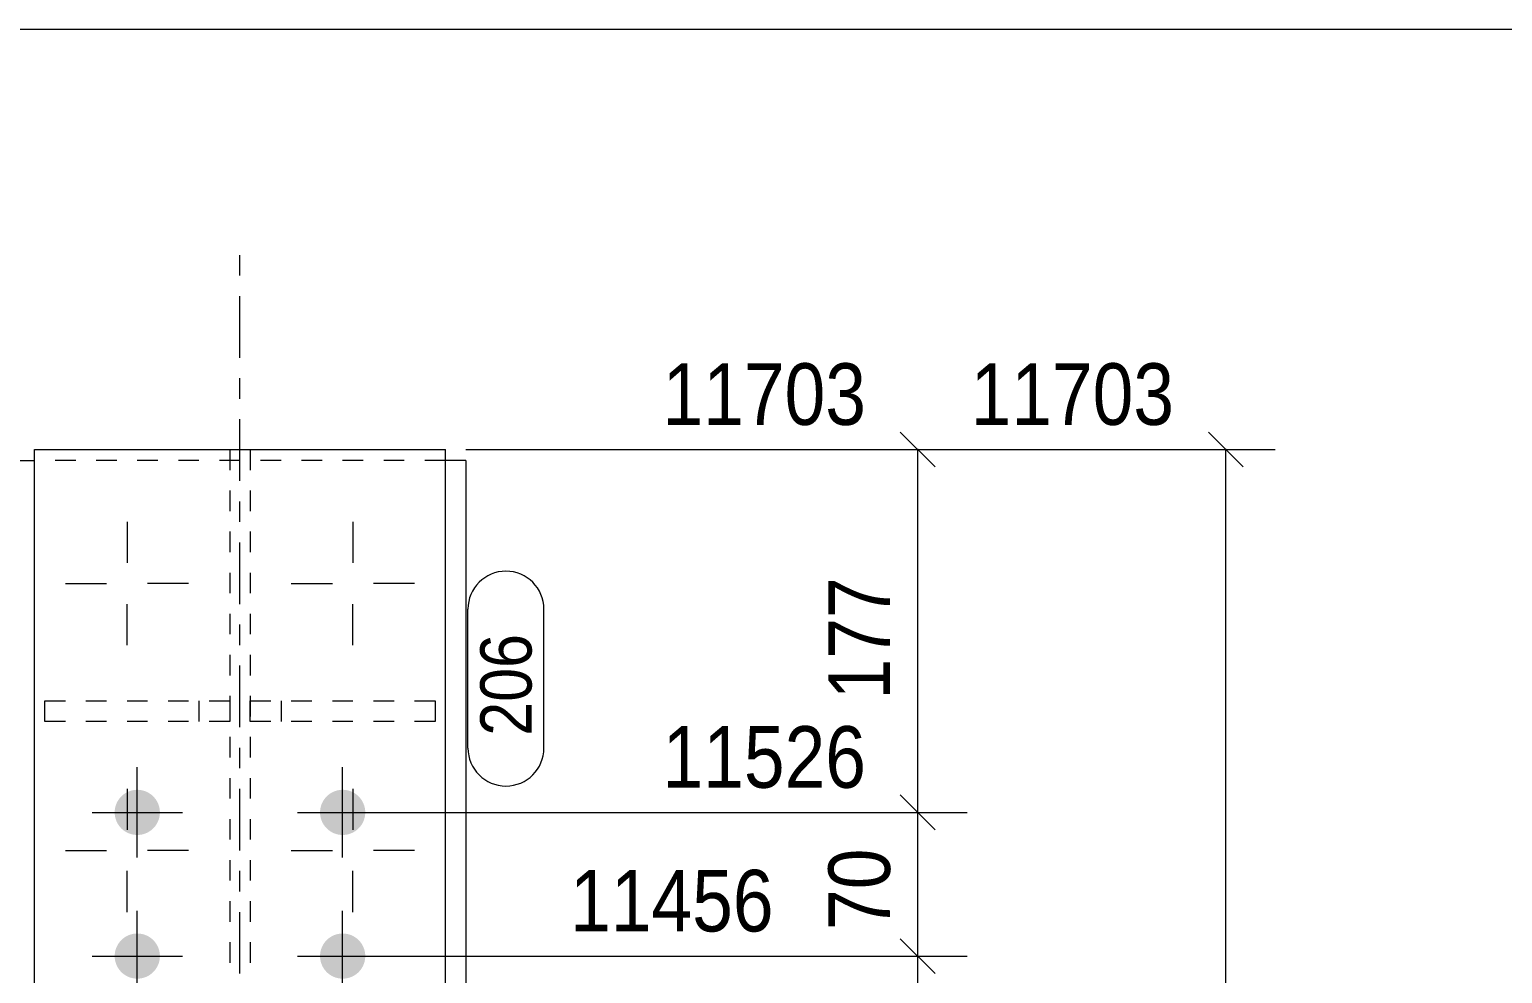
# Model space of a CAD drawing. Header units: millimetres. Extents: x 2 to 579, y 1 to 405.
# Drawn here: x 65.9 to 137.6, y 359 to 405 of the extents above; entities that cross this region are included whole.
import ezdxf

# ---------------------------------------------------------------- set-up
doc = ezdxf.new("R2010")
doc.units = ezdxf.units.MM
for name, pattern in [('XKITLINE00', [0]), ('XKITLINE01', [4, 1, -1, 1, -1]), ('XKITLINE03', [6, 3, -1, 1, -1])]:
    doc.linetypes.add(name, pattern=pattern)
for name, color, linetype, lineweight in [('Bolt', 3, 'Continuous', 0), ('Dimensions', 7, 'Continuous', 0), ('DrawingSheet', 5, 'Continuous', 0), ('Part', 2, 'Continuous', 0), ('PartMark', 7, 'Continuous', 0)]:
    doc.layers.add(name, color=color, linetype=linetype, lineweight=lineweight)
doc.styles.add('ARIAL', font='ARIAL.TTF')

# ---------------------------------------------------------------- blocks, each defined once
blk = doc.blocks.new('*A26')
at = {"layer": 'Bolt'}
for points in [[(70.042, 366.89), (70.043, 366.917), (70.045, 366.944), (70.047, 366.971), (70.05, 366.998), (70.054, 367.025), (70.058, 367.051), (70.063, 367.078), (70.069, 367.104), (70.075, 367.131), (70.082, 367.157), (70.089, 367.183), (70.098, 367.208), (70.106, 367.234), (70.116, 367.259), (70.126, 367.284), (70.136, 367.309), (70.148, 367.334), (70.16, 367.358), (70.172, 367.382), (70.185, 367.406), (70.199, 367.429), (70.213, 367.452), (70.227, 367.474), (70.243, 367.497), (70.259, 367.519), (70.275, 367.54), (70.292, 367.561), (70.309, 367.582), (70.327, 367.602), (70.345, 367.622), (70.364, 367.641), (70.384, 367.66), (70.403, 367.678), (70.424, 367.696), (70.444, 367.714), (70.465, 367.731), (70.487, 367.747), (70.509, 367.763), (70.531, 367.778), (70.554, 367.793), (70.577, 367.807), (70.6, 367.82), (70.624, 367.833), (70.647, 367.846), (70.672, 367.858), (70.696, 367.869), (70.721, 367.88), (70.746, 367.89), (70.771, 367.899), (70.797, 367.908), (70.823, 367.916), (70.849, 367.924), (70.875, 367.93), (70.901, 367.937), (70.927, 367.942), (70.954, 367.947), (70.981, 367.951), (71.007, 367.955), (71.034, 367.958), (71.061, 367.96), (71.088, 367.962), (71.115, 367.963), (71.142, 367.963), (71.169, 367.963), (71.196, 367.962), (71.223, 367.96), (71.25, 367.958), (71.277, 367.955), (71.303, 367.951), (71.33, 367.947), (71.357, 367.942), (71.383, 367.937), (71.409, 367.93), (71.435, 367.924), (71.461, 367.916), (71.487, 367.908), (71.513, 367.899), (71.538, 367.89), (71.563, 367.88), (71.588, 367.869), (71.612, 367.858), (71.637, 367.846), (71.661, 367.833), (71.684, 367.82), (71.708, 367.807), (71.731, 367.793), (71.753, 367.778), (71.775, 367.763), (71.797, 367.747), (71.819, 367.731), (71.84, 367.714), (71.861, 367.696), (71.881, 367.678), (71.901, 367.66), (71.92, 367.641), (71.939, 367.622), (71.957, 367.602), (71.975, 367.582), (71.992, 367.561), (72.009, 367.54), (72.026, 367.519), (72.041, 367.497), (72.057, 367.474), (72.071, 367.452), (72.086, 367.429), (72.099, 367.406), (72.112, 367.382), (72.125, 367.358), (72.136, 367.334), (72.148, 367.309), (72.158, 367.284), (72.168, 367.259), (72.178, 367.234), (72.187, 367.208), (72.195, 367.183), (72.202, 367.157), (72.209, 367.131), (72.215, 367.104), (72.221, 367.078), (72.226, 367.051), (72.23, 367.025), (72.234, 366.998), (72.237, 366.971), (72.239, 366.944), (72.241, 366.917), (72.242, 366.89), (72.242, 366.863), (72.242, 366.836), (72.241, 366.809), (72.239, 366.782), (72.237, 366.756), (72.234, 366.729), (72.23, 366.702), (72.226, 366.675), (72.221, 366.649), (72.215, 366.622), (72.209, 366.596), (72.202, 366.57), (72.195, 366.544), (72.187, 366.518), (72.178, 366.493), (72.168, 366.467), (72.158, 366.442), (72.148, 366.418), (72.136, 366.393), (72.125, 366.369), (72.112, 366.345), (72.099, 366.321), (72.086, 366.298), (72.071, 366.275), (72.057, 366.252), (72.041, 366.23), (72.026, 366.208), (72.009, 366.187), (71.992, 366.166), (71.975, 366.145), (71.957, 366.125), (71.939, 366.105), (71.92, 366.086), (71.901, 366.067), (71.881, 366.048), (71.861, 366.03), (71.84, 366.013), (71.819, 365.996), (71.797, 365.98), (71.775, 365.964), (71.753, 365.949), (71.731, 365.934), (71.708, 365.92), (71.684, 365.906), (71.661, 365.893), (71.637, 365.881), (71.612, 365.869), (71.588, 365.858), (71.563, 365.847), (71.538, 365.837), (71.513, 365.828), (71.487, 365.819), (71.461, 365.811), (71.435, 365.803), (71.409, 365.796), (71.383, 365.79), (71.357, 365.784), (71.33, 365.78), (71.303, 365.775), (71.277, 365.772), (71.25, 365.769), (71.223, 365.766), (71.196, 365.765), (71.169, 365.764), (71.142, 365.763), (71.115, 365.764), (71.088, 365.765), (71.061, 365.766), (71.034, 365.769), (71.007, 365.772), (70.981, 365.775), (70.954, 365.78), (70.927, 365.784), (70.901, 365.79), (70.875, 365.796), (70.849, 365.803), (70.823, 365.811), (70.797, 365.819), (70.771, 365.828), (70.746, 365.837), (70.721, 365.847), (70.696, 365.858), (70.672, 365.869), (70.647, 365.881), (70.624, 365.893), (70.6, 365.906), (70.577, 365.92), (70.554, 365.934), (70.531, 365.949), (70.509, 365.964), (70.487, 365.98), (70.465, 365.996), (70.444, 366.013), (70.424, 366.03), (70.403, 366.048), (70.384, 366.067), (70.364, 366.086), (70.345, 366.105), (70.327, 366.125), (70.309, 366.145), (70.292, 366.166), (70.275, 366.187), (70.259, 366.208), (70.243, 366.23), (70.227, 366.252), (70.213, 366.275), (70.199, 366.298), (70.185, 366.321), (70.172, 366.345), (70.16, 366.369), (70.148, 366.393), (70.136, 366.418), (70.126, 366.442), (70.116, 366.467), (70.106, 366.493), (70.098, 366.518), (70.089, 366.544), (70.082, 366.57), (70.075, 366.596), (70.069, 366.622), (70.063, 366.649), (70.058, 366.675), (70.054, 366.702), (70.05, 366.729), (70.047, 366.756), (70.045, 366.782), (70.043, 366.809), (70.042, 366.836), (70.042, 366.863)], [(80.042, 366.89), (80.043, 366.917), (80.045, 366.944), (80.047, 366.971), (80.05, 366.998), (80.054, 367.025), (80.058, 367.051), (80.063, 367.078), (80.069, 367.104), (80.075, 367.131), (80.082, 367.157), (80.089, 367.183), (80.098, 367.208), (80.106, 367.234), (80.116, 367.259), (80.126, 367.284), (80.136, 367.309), (80.148, 367.334), (80.16, 367.358), (80.172, 367.382), (80.185, 367.406), (80.199, 367.429), (80.213, 367.452), (80.227, 367.474), (80.243, 367.497), (80.259, 367.519), (80.275, 367.54), (80.292, 367.561), (80.309, 367.582), (80.327, 367.602), (80.345, 367.622), (80.364, 367.641), (80.384, 367.66), (80.403, 367.678), (80.424, 367.696), (80.444, 367.714), (80.465, 367.731), (80.487, 367.747), (80.509, 367.763), (80.531, 367.778), (80.554, 367.793), (80.577, 367.807), (80.6, 367.82), (80.624, 367.833), (80.647, 367.846), (80.672, 367.858), (80.696, 367.869), (80.721, 367.88), (80.746, 367.89), (80.771, 367.899), (80.797, 367.908), (80.823, 367.916), (80.849, 367.924), (80.875, 367.93), (80.901, 367.937), (80.927, 367.942), (80.954, 367.947), (80.981, 367.951), (81.007, 367.955), (81.034, 367.958), (81.061, 367.96), (81.088, 367.962), (81.115, 367.963), (81.142, 367.963), (81.169, 367.963), (81.196, 367.962), (81.223, 367.96), (81.25, 367.958), (81.277, 367.955), (81.303, 367.951), (81.33, 367.947), (81.357, 367.942), (81.383, 367.937), (81.409, 367.93), (81.435, 367.924), (81.461, 367.916), (81.487, 367.908), (81.513, 367.899), (81.538, 367.89), (81.563, 367.88), (81.588, 367.869), (81.612, 367.858), (81.637, 367.846), (81.661, 367.833), (81.684, 367.82), (81.708, 367.807), (81.731, 367.793), (81.753, 367.778), (81.775, 367.763), (81.797, 367.747), (81.819, 367.731), (81.84, 367.714), (81.861, 367.696), (81.881, 367.678), (81.901, 367.66), (81.92, 367.641), (81.939, 367.622), (81.957, 367.602), (81.975, 367.582), (81.992, 367.561), (82.009, 367.54), (82.026, 367.519), (82.041, 367.497), (82.057, 367.474), (82.071, 367.452), (82.086, 367.429), (82.099, 367.406), (82.112, 367.382), (82.125, 367.358), (82.136, 367.334), (82.148, 367.309), (82.158, 367.284), (82.168, 367.259), (82.178, 367.234), (82.187, 367.208), (82.195, 367.183), (82.202, 367.157), (82.209, 367.131), (82.215, 367.104), (82.221, 367.078), (82.226, 367.051), (82.23, 367.025), (82.234, 366.998), (82.237, 366.971), (82.239, 366.944), (82.241, 366.917), (82.242, 366.89), (82.242, 366.863), (82.242, 366.836), (82.241, 366.809), (82.239, 366.782), (82.237, 366.756), (82.234, 366.729), (82.23, 366.702), (82.226, 366.675), (82.221, 366.649), (82.215, 366.622), (82.209, 366.596), (82.202, 366.57), (82.195, 366.544), (82.187, 366.518), (82.178, 366.493), (82.168, 366.467), (82.158, 366.442), (82.148, 366.418), (82.136, 366.393), (82.125, 366.369), (82.112, 366.345), (82.099, 366.321), (82.086, 366.298), (82.071, 366.275), (82.057, 366.252), (82.041, 366.23), (82.026, 366.208), (82.009, 366.187), (81.992, 366.166), (81.975, 366.145), (81.957, 366.125), (81.939, 366.105), (81.92, 366.086), (81.901, 366.067), (81.881, 366.048), (81.861, 366.03), (81.84, 366.013), (81.819, 365.996), (81.797, 365.98), (81.775, 365.964), (81.753, 365.949), (81.731, 365.934), (81.708, 365.92), (81.684, 365.906), (81.661, 365.893), (81.637, 365.881), (81.612, 365.869), (81.588, 365.858), (81.563, 365.847), (81.538, 365.837), (81.513, 365.828), (81.487, 365.819), (81.461, 365.811), (81.435, 365.803), (81.409, 365.796), (81.383, 365.79), (81.357, 365.784), (81.33, 365.78), (81.303, 365.775), (81.277, 365.772), (81.25, 365.769), (81.223, 365.766), (81.196, 365.765), (81.169, 365.764), (81.142, 365.763), (81.115, 365.764), (81.088, 365.765), (81.061, 365.766), (81.034, 365.769), (81.007, 365.772), (80.981, 365.775), (80.954, 365.78), (80.927, 365.784), (80.901, 365.79), (80.875, 365.796), (80.849, 365.803), (80.823, 365.811), (80.797, 365.819), (80.771, 365.828), (80.746, 365.837), (80.721, 365.847), (80.696, 365.858), (80.672, 365.869), (80.647, 365.881), (80.624, 365.893), (80.6, 365.906), (80.577, 365.92), (80.554, 365.934), (80.531, 365.949), (80.509, 365.964), (80.487, 365.98), (80.465, 365.996), (80.444, 366.013), (80.424, 366.03), (80.403, 366.048), (80.384, 366.067), (80.364, 366.086), (80.345, 366.105), (80.327, 366.125), (80.309, 366.145), (80.292, 366.166), (80.275, 366.187), (80.259, 366.208), (80.243, 366.23), (80.227, 366.252), (80.213, 366.275), (80.199, 366.298), (80.185, 366.321), (80.172, 366.345), (80.16, 366.369), (80.148, 366.393), (80.136, 366.418), (80.126, 366.442), (80.116, 366.467), (80.106, 366.493), (80.098, 366.518), (80.089, 366.544), (80.082, 366.57), (80.075, 366.596), (80.069, 366.622), (80.063, 366.649), (80.058, 366.675), (80.054, 366.702), (80.05, 366.729), (80.047, 366.756), (80.045, 366.782), (80.043, 366.809), (80.042, 366.836), (80.042, 366.863)], [(70.042, 359.89), (70.043, 359.917), (70.045, 359.944), (70.047, 359.971), (70.05, 359.998), (70.054, 360.025), (70.058, 360.051), (70.063, 360.078), (70.069, 360.104), (70.075, 360.131), (70.082, 360.157), (70.089, 360.183), (70.098, 360.208), (70.106, 360.234), (70.116, 360.259), (70.126, 360.284), (70.136, 360.309), (70.148, 360.334), (70.16, 360.358), (70.172, 360.382), (70.185, 360.406), (70.199, 360.429), (70.213, 360.452), (70.227, 360.474), (70.243, 360.497), (70.259, 360.519), (70.275, 360.54), (70.292, 360.561), (70.309, 360.582), (70.327, 360.602), (70.345, 360.622), (70.364, 360.641), (70.384, 360.66), (70.403, 360.678), (70.424, 360.696), (70.444, 360.714), (70.465, 360.731), (70.487, 360.747), (70.509, 360.763), (70.531, 360.778), (70.554, 360.793), (70.577, 360.807), (70.6, 360.82), (70.624, 360.833), (70.647, 360.846), (70.672, 360.858), (70.696, 360.869), (70.721, 360.88), (70.746, 360.89), (70.771, 360.899), (70.797, 360.908), (70.823, 360.916), (70.849, 360.924), (70.875, 360.93), (70.901, 360.937), (70.927, 360.942), (70.954, 360.947), (70.981, 360.951), (71.007, 360.955), (71.034, 360.958), (71.061, 360.96), (71.088, 360.962), (71.115, 360.963), (71.142, 360.963), (71.169, 360.963), (71.196, 360.962), (71.223, 360.96), (71.25, 360.958), (71.277, 360.955), (71.303, 360.951), (71.33, 360.947), (71.357, 360.942), (71.383, 360.937), (71.409, 360.93), (71.435, 360.924), (71.461, 360.916), (71.487, 360.908), (71.513, 360.899), (71.538, 360.89), (71.563, 360.88), (71.588, 360.869), (71.612, 360.858), (71.637, 360.846), (71.661, 360.833), (71.684, 360.82), (71.708, 360.807), (71.731, 360.793), (71.753, 360.778), (71.775, 360.763), (71.797, 360.747), (71.819, 360.731), (71.84, 360.714), (71.861, 360.696), (71.881, 360.678), (71.901, 360.66), (71.92, 360.641), (71.939, 360.622), (71.957, 360.602), (71.975, 360.582), (71.992, 360.561), (72.009, 360.54), (72.026, 360.519), (72.041, 360.497), (72.057, 360.474), (72.071, 360.452), (72.086, 360.429), (72.099, 360.406), (72.112, 360.382), (72.125, 360.358), (72.136, 360.334), (72.148, 360.309), (72.158, 360.284), (72.168, 360.259), (72.178, 360.234), (72.187, 360.208), (72.195, 360.183), (72.202, 360.157), (72.209, 360.131), (72.215, 360.104), (72.221, 360.078), (72.226, 360.051), (72.23, 360.025), (72.234, 359.998), (72.237, 359.971), (72.239, 359.944), (72.241, 359.917), (72.242, 359.89), (72.242, 359.863), (72.242, 359.836), (72.241, 359.809), (72.239, 359.782), (72.237, 359.756), (72.234, 359.729), (72.23, 359.702), (72.226, 359.675), (72.221, 359.649), (72.215, 359.622), (72.209, 359.596), (72.202, 359.57), (72.195, 359.544), (72.187, 359.518), (72.178, 359.493), (72.168, 359.467), (72.158, 359.442), (72.148, 359.418), (72.136, 359.393), (72.125, 359.369), (72.112, 359.345), (72.099, 359.321), (72.086, 359.298), (72.071, 359.275), (72.057, 359.252), (72.041, 359.23), (72.026, 359.208), (72.009, 359.187), (71.992, 359.166), (71.975, 359.145), (71.957, 359.125), (71.939, 359.105), (71.92, 359.086), (71.901, 359.067), (71.881, 359.048), (71.861, 359.03), (71.84, 359.013), (71.819, 358.996), (71.797, 358.98), (71.775, 358.964), (71.753, 358.949), (71.731, 358.934), (71.708, 358.92), (71.684, 358.906), (71.661, 358.893), (71.637, 358.881), (71.612, 358.869), (71.588, 358.858), (71.563, 358.847), (71.538, 358.837), (71.513, 358.828), (71.487, 358.819), (71.461, 358.811), (71.435, 358.803), (71.409, 358.796), (71.383, 358.79), (71.357, 358.784), (71.33, 358.78), (71.303, 358.775), (71.277, 358.772), (71.25, 358.769), (71.223, 358.766), (71.196, 358.765), (71.169, 358.764), (71.142, 358.763), (71.115, 358.764), (71.088, 358.765), (71.061, 358.766), (71.034, 358.769), (71.007, 358.772), (70.981, 358.775), (70.954, 358.78), (70.927, 358.784), (70.901, 358.79), (70.875, 358.796), (70.849, 358.803), (70.823, 358.811), (70.797, 358.819), (70.771, 358.828), (70.746, 358.837), (70.721, 358.847), (70.696, 358.858), (70.672, 358.869), (70.647, 358.881), (70.624, 358.893), (70.6, 358.906), (70.577, 358.92), (70.554, 358.934), (70.531, 358.949), (70.509, 358.964), (70.487, 358.98), (70.465, 358.996), (70.444, 359.013), (70.424, 359.03), (70.403, 359.048), (70.384, 359.067), (70.364, 359.086), (70.345, 359.105), (70.327, 359.125), (70.309, 359.145), (70.292, 359.166), (70.275, 359.187), (70.259, 359.208), (70.243, 359.23), (70.227, 359.252), (70.213, 359.275), (70.199, 359.298), (70.185, 359.321), (70.172, 359.345), (70.16, 359.369), (70.148, 359.393), (70.136, 359.418), (70.126, 359.442), (70.116, 359.467), (70.106, 359.493), (70.098, 359.518), (70.089, 359.544), (70.082, 359.57), (70.075, 359.596), (70.069, 359.622), (70.063, 359.649), (70.058, 359.675), (70.054, 359.702), (70.05, 359.729), (70.047, 359.756), (70.045, 359.782), (70.043, 359.809), (70.042, 359.836), (70.042, 359.863)], [(80.042, 359.89), (80.043, 359.917), (80.045, 359.944), (80.047, 359.971), (80.05, 359.998), (80.054, 360.025), (80.058, 360.051), (80.063, 360.078), (80.069, 360.104), (80.075, 360.131), (80.082, 360.157), (80.089, 360.183), (80.098, 360.208), (80.106, 360.234), (80.116, 360.259), (80.126, 360.284), (80.136, 360.309), (80.148, 360.334), (80.16, 360.358), (80.172, 360.382), (80.185, 360.406), (80.199, 360.429), (80.213, 360.452), (80.227, 360.474), (80.243, 360.497), (80.259, 360.519), (80.275, 360.54), (80.292, 360.561), (80.309, 360.582), (80.327, 360.602), (80.345, 360.622), (80.364, 360.641), (80.384, 360.66), (80.403, 360.678), (80.424, 360.696), (80.444, 360.714), (80.465, 360.731), (80.487, 360.747), (80.509, 360.763), (80.531, 360.778), (80.554, 360.793), (80.577, 360.807), (80.6, 360.82), (80.624, 360.833), (80.647, 360.846), (80.672, 360.858), (80.696, 360.869), (80.721, 360.88), (80.746, 360.89), (80.771, 360.899), (80.797, 360.908), (80.823, 360.916), (80.849, 360.924), (80.875, 360.93), (80.901, 360.937), (80.927, 360.942), (80.954, 360.947), (80.981, 360.951), (81.007, 360.955), (81.034, 360.958), (81.061, 360.96), (81.088, 360.962), (81.115, 360.963), (81.142, 360.963), (81.169, 360.963), (81.196, 360.962), (81.223, 360.96), (81.25, 360.958), (81.277, 360.955), (81.303, 360.951), (81.33, 360.947), (81.357, 360.942), (81.383, 360.937), (81.409, 360.93), (81.435, 360.924), (81.461, 360.916), (81.487, 360.908), (81.513, 360.899), (81.538, 360.89), (81.563, 360.88), (81.588, 360.869), (81.612, 360.858), (81.637, 360.846), (81.661, 360.833), (81.684, 360.82), (81.708, 360.807), (81.731, 360.793), (81.753, 360.778), (81.775, 360.763), (81.797, 360.747), (81.819, 360.731), (81.84, 360.714), (81.861, 360.696), (81.881, 360.678), (81.901, 360.66), (81.92, 360.641), (81.939, 360.622), (81.957, 360.602), (81.975, 360.582), (81.992, 360.561), (82.009, 360.54), (82.026, 360.519), (82.041, 360.497), (82.057, 360.474), (82.071, 360.452), (82.086, 360.429), (82.099, 360.406), (82.112, 360.382), (82.125, 360.358), (82.136, 360.334), (82.148, 360.309), (82.158, 360.284), (82.168, 360.259), (82.178, 360.234), (82.187, 360.208), (82.195, 360.183), (82.202, 360.157), (82.209, 360.131), (82.215, 360.104), (82.221, 360.078), (82.226, 360.051), (82.23, 360.025), (82.234, 359.998), (82.237, 359.971), (82.239, 359.944), (82.241, 359.917), (82.242, 359.89), (82.242, 359.863), (82.242, 359.836), (82.241, 359.809), (82.239, 359.782), (82.237, 359.756), (82.234, 359.729), (82.23, 359.702), (82.226, 359.675), (82.221, 359.649), (82.215, 359.622), (82.209, 359.596), (82.202, 359.57), (82.195, 359.544), (82.187, 359.518), (82.178, 359.493), (82.168, 359.467), (82.158, 359.442), (82.148, 359.418), (82.136, 359.393), (82.125, 359.369), (82.112, 359.345), (82.099, 359.321), (82.086, 359.298), (82.071, 359.275), (82.057, 359.252), (82.041, 359.23), (82.026, 359.208), (82.009, 359.187), (81.992, 359.166), (81.975, 359.145), (81.957, 359.125), (81.939, 359.105), (81.92, 359.086), (81.901, 359.067), (81.881, 359.048), (81.861, 359.03), (81.84, 359.013), (81.819, 358.996), (81.797, 358.98), (81.775, 358.964), (81.753, 358.949), (81.731, 358.934), (81.708, 358.92), (81.684, 358.906), (81.661, 358.893), (81.637, 358.881), (81.612, 358.869), (81.588, 358.858), (81.563, 358.847), (81.538, 358.837), (81.513, 358.828), (81.487, 358.819), (81.461, 358.811), (81.435, 358.803), (81.409, 358.796), (81.383, 358.79), (81.357, 358.784), (81.33, 358.78), (81.303, 358.775), (81.277, 358.772), (81.25, 358.769), (81.223, 358.766), (81.196, 358.765), (81.169, 358.764), (81.142, 358.763), (81.115, 358.764), (81.088, 358.765), (81.061, 358.766), (81.034, 358.769), (81.007, 358.772), (80.981, 358.775), (80.954, 358.78), (80.927, 358.784), (80.901, 358.79), (80.875, 358.796), (80.849, 358.803), (80.823, 358.811), (80.797, 358.819), (80.771, 358.828), (80.746, 358.837), (80.721, 358.847), (80.696, 358.858), (80.672, 358.869), (80.647, 358.881), (80.624, 358.893), (80.6, 358.906), (80.577, 358.92), (80.554, 358.934), (80.531, 358.949), (80.509, 358.964), (80.487, 358.98), (80.465, 358.996), (80.444, 359.013), (80.424, 359.03), (80.403, 359.048), (80.384, 359.067), (80.364, 359.086), (80.345, 359.105), (80.327, 359.125), (80.309, 359.145), (80.292, 359.166), (80.275, 359.187), (80.259, 359.208), (80.243, 359.23), (80.227, 359.252), (80.213, 359.275), (80.199, 359.298), (80.185, 359.321), (80.172, 359.345), (80.16, 359.369), (80.148, 359.393), (80.136, 359.418), (80.126, 359.442), (80.116, 359.467), (80.106, 359.493), (80.098, 359.518), (80.089, 359.544), (80.082, 359.57), (80.075, 359.596), (80.069, 359.622), (80.063, 359.649), (80.058, 359.675), (80.054, 359.702), (80.05, 359.729), (80.047, 359.756), (80.045, 359.782), (80.043, 359.809), (80.042, 359.836), (80.042, 359.863)]]:
    blk.add_hatch(color=3, dxfattribs=at).paths.add_polyline_path(points, flags=17)
at = {"layer": 'Bolt', "color": 3, "linetype": 'XKITLINE00', "lineweight": 0}
for p, q in [((71.142, 364.663), (71.142, 369.063)), ((81.142, 364.663), (81.142, 369.063)), ((68.942, 366.863), (73.342, 366.863)), ((78.942, 366.863), (83.342, 366.863)), ((71.142, 357.663), (71.142, 362.063)), ((81.142, 357.663), (81.142, 362.063)), ((68.942, 359.863), (73.342, 359.863)), ((78.942, 359.863), (83.342, 359.863))]:
    blk.add_line(p, q, dxfattribs=at)
blk = doc.blocks.new('*A28')
at = {"layer": 'Bolt', "color": 3, "linetype": 'XKITLINE00', "lineweight": 0}
for p, q in [((70.642, 381.011), (70.642, 379.013)), ((81.642, 381.011), (81.642, 379.013)), ((67.642, 378.011), (69.64, 378.011)), ((73.642, 378.011), (71.644, 378.011)), ((78.642, 378.011), (80.64, 378.011)), ((84.642, 378.011), (82.644, 378.011)), ((70.642, 375.011), (70.642, 377.009)), ((81.642, 375.011), (81.642, 377.009)), ((70.642, 368.011), (70.642, 366.013)), ((81.642, 368.011), (81.642, 366.013)), ((67.642, 365.011), (69.64, 365.011)), ((73.642, 365.011), (71.644, 365.011)), ((78.642, 365.011), (80.64, 365.011)), ((84.642, 365.011), (82.644, 365.011)), ((70.642, 362.011), (70.642, 364.009)), ((81.642, 362.011), (81.642, 364.009))]:
    blk.add_line(p, q, dxfattribs=at)
blk = doc.blocks.new('*A33')
at = {"layer": 'Part', "color": 7, "linetype": 'XKITLINE03', "lineweight": 0}
blk.add_line((76.142, 221.011), (76.142, 394.538), dxfattribs=at)
at = {"layer": 'Part', "color": 2, "linetype": 'XKITLINE00', "lineweight": 0}
for p, q in [((66.142, 221.011), (66.142, 384.538)), ((66.142, 384.538), (86.142, 384.538)), ((86.142, 221.011), (86.142, 384.538))]:
    blk.add_line(p, q, dxfattribs=at)
at = {"layer": 'Part', "color": 7, "linetype": 'XKITLINE01', "lineweight": 0}
for p, q in [((75.642, 384.538), (75.642, 221.011)), ((76.642, 384.538), (76.642, 221.011))]:
    blk.add_line(p, q, dxfattribs=at)
blk = doc.blocks.new('*A34')
at = {"layer": 'Part', "color": 7, "linetype": 'XKITLINE01', "lineweight": 0}
for p, q in [((76.642, 372.295), (85.642, 372.295)), ((76.642, 371.295), (76.642, 372.295)), ((78.142, 372.295), (78.142, 371.295)), ((85.642, 372.295), (85.642, 371.295)), ((85.642, 371.295), (76.642, 371.295))]:
    blk.add_line(p, q, dxfattribs=at)
blk = doc.blocks.new('*A35')
at = {"layer": 'Part', "color": 7, "linetype": 'XKITLINE01', "lineweight": 0}
for p, q in [((66.642, 372.295), (75.642, 372.295)), ((66.642, 371.295), (66.642, 372.295)), ((74.142, 372.295), (74.142, 371.295)), ((75.642, 372.295), (75.642, 371.295)), ((75.642, 371.295), (66.642, 371.295))]:
    blk.add_line(p, q, dxfattribs=at)
blk = doc.blocks.new('*A43')
at = {"layer": 'Part', "color": 2, "linetype": 'XKITLINE00', "lineweight": 0}
for p, q in [((65.142, 384.011), (66.142, 384.011)), ((87.142, 384.011), (86.142, 384.011)), ((87.142, 384.011), (87.142, 248.011))]:
    blk.add_line(p, q, dxfattribs=at)
at = {"layer": 'Part', "color": 7, "linetype": 'XKITLINE01', "lineweight": 0}
blk.add_line((86.142, 384.011), (66.142, 384.011), dxfattribs=at)
blk = doc.blocks.new('*A60')
at = {"layer": 'DrawingSheet', "color": 5, "linetype": 'XKITLINE00', "lineweight": 0}
blk.add_line((579, 405), (5, 405), dxfattribs=at)
blk = doc.blocks.new('*A102')
at = {"layer": 'Dimensions', "color": 7, "linetype": 'XKITLINE00', "lineweight": 0}
for p, q in [((123.294, 385.387), (124.991, 383.69)), ((87.142, 384.538), (126.542, 384.538)), ((124.142, 190.911), (124.142, 384.538))]:
    blk.add_line(p, q, dxfattribs=at)
at = {"layer": 'Dimensions', "color": 3}
blk.add_point((124.142, 384.538), dxfattribs=at)
at = {"layer": 'Dimensions', "color": 3, "style": 'ARIAL', "width": 0.85}
blk.add_text('11703', height=3, dxfattribs=at).set_placement((111.717, 385.738))
blk = doc.blocks.new('*A112')
at = {"layer": 'Dimensions', "color": 7, "linetype": 'XKITLINE00', "lineweight": 0}
for p, q in [((108.294, 360.712), (109.991, 359.015)), ((82.142, 359.863), (111.542, 359.863)), ((109.142, 352.863), (109.142, 359.863)), ((108.294, 353.712), (109.991, 352.015)), ((82.142, 352.863), (111.542, 352.863))]:
    blk.add_line(p, q, dxfattribs=at)
at = {"layer": 'Dimensions', "color": 3}
for p in [(109.142, 359.863), (109.142, 352.863)]:
    blk.add_point(p, dxfattribs=at)
at = {"layer": 'Dimensions', "color": 3, "style": 'ARIAL', "width": 0.85}
blk.add_text('11456', height=3, dxfattribs=at).set_placement((92.217, 361.063))
blk.add_text('70', height=3, rotation=90.00021, dxfattribs=at).set_placement((107.792, 354.138))
blk = doc.blocks.new('*A113')
at = {"layer": 'Dimensions', "color": 7, "linetype": 'XKITLINE00', "lineweight": 0}
for p, q in [((108.294, 367.712), (109.991, 366.015)), ((82.142, 366.863), (111.542, 366.863)), ((109.142, 359.863), (109.142, 366.863)), ((108.294, 360.712), (109.991, 359.015)), ((82.142, 359.863), (111.542, 359.863))]:
    blk.add_line(p, q, dxfattribs=at)
at = {"layer": 'Dimensions', "color": 3}
for p in [(109.142, 366.863), (109.142, 359.863)]:
    blk.add_point(p, dxfattribs=at)
at = {"layer": 'Dimensions', "color": 3, "style": 'ARIAL', "width": 0.85}
blk.add_text('11526', height=3, dxfattribs=at).set_placement((96.717, 368.063))
blk.add_text('70', height=3, rotation=90.00021, dxfattribs=at).set_placement((107.792, 361.138))
blk = doc.blocks.new('*A114')
at = {"layer": 'Dimensions', "color": 7, "linetype": 'XKITLINE00', "lineweight": 0}
for p, q in [((108.294, 385.387), (109.991, 383.69)), ((87.142, 384.538), (111.542, 384.538)), ((109.142, 366.863), (109.142, 384.538)), ((108.294, 367.712), (109.991, 366.015)), ((82.142, 366.863), (111.542, 366.863))]:
    blk.add_line(p, q, dxfattribs=at)
at = {"layer": 'Dimensions', "color": 3}
for p in [(109.142, 384.538), (109.142, 366.863)]:
    blk.add_point(p, dxfattribs=at)
at = {"layer": 'Dimensions', "color": 3, "style": 'ARIAL', "width": 0.85}
blk.add_text('11703', height=3, dxfattribs=at).set_placement((96.717, 385.738))
blk.add_text('177', height=3, rotation=90.00021, dxfattribs=at).set_placement((107.792, 372.363))
blk = doc.blocks.new('*A120')
at = {"layer": 'PartMark', "color": 7, "linetype": 'XKITLINE00', "lineweight": 0}
for p, q in [((87.242, 369.998), (87.242, 376.761)), ((90.942, 369.998), (90.942, 376.761))]:
    blk.add_line(p, q, dxfattribs=at)
for centre, start, end in [((89.092, 376.761), 0, 180), ((89.092, 369.998), 180, 0)]:
    blk.add_arc(centre, 1.85, start, end, dxfattribs=at)
at = {"layer": 'PartMark', "color": 3, "style": 'ARIAL', "width": 0.85}
blk.add_text('206', height=2.5, rotation=90.00021, dxfattribs=at).set_placement((90.342, 370.598))

msp = doc.modelspace()

# ---------------------------------------------------------------- block references
at = {"lineweight": 0}
for name in ['*A60', '*A102', '*A114', '*A43', '*A28', '*A120', '*A35', '*A34', '*A113', '*A26', '*A112']:
    msp.add_blockref(name, (0, 0), dxfattribs=at)
at = {"layer": 'Part', "lineweight": 0}
msp.add_blockref('*A33', (0, 0), dxfattribs=at)

doc.saveas('drawing.dxf')
